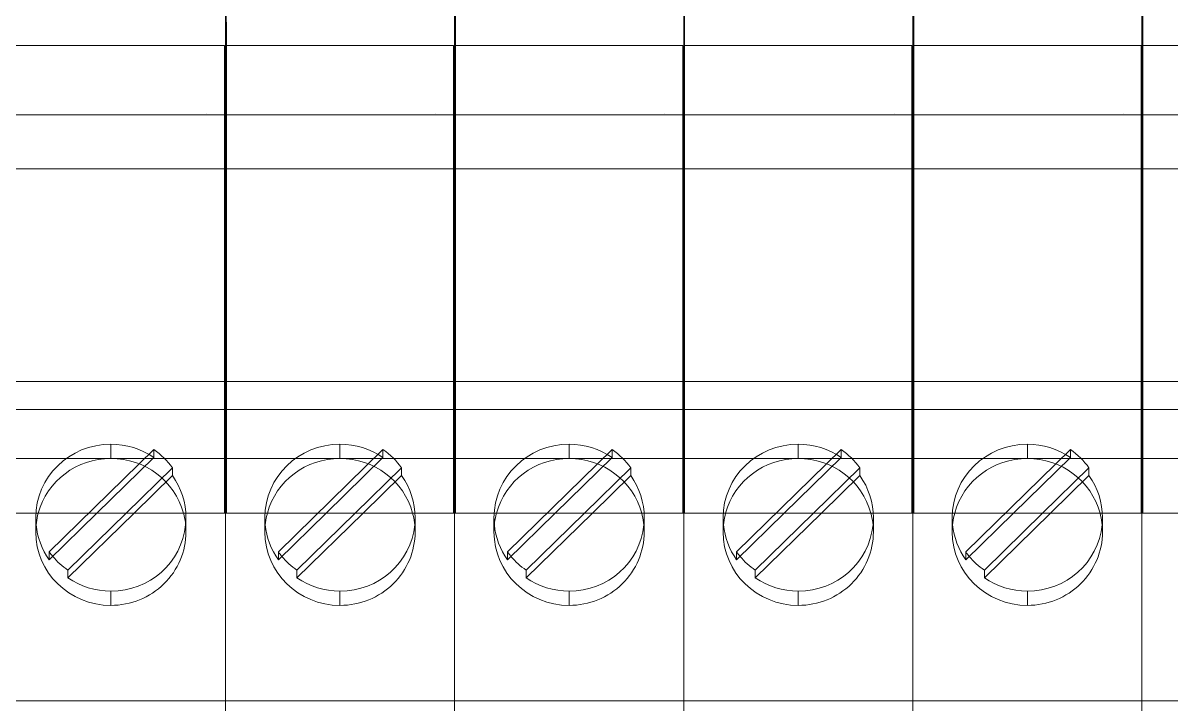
# Model space of a CAD drawing. Header units: millimetres. Extents: x 1359 to 3577, y 1336 to 3557.
# Drawn here: x 1906.37 to 1936.94, y 2530.59 to 2548.72 of the extents above; entities that cross this region are included whole.
import ezdxf

# ---------------------------------------------------------------- set-up
doc = ezdxf.new("R2010")
doc.units = ezdxf.units.MM
doc.layers.add('000-PI-Oprema', color=30, linetype='Continuous', lineweight=5)

msp = doc.modelspace()

# ---------------------------------------------------------------- linework, layer by layer
at = {"layer": '000-PI-Oprema', "color": 0, "linetype": 'ByBlock', "lineweight": 0}
for p, q in [((1911.79, 2548.121), (1911.765, 2574.322)), ((1911.79, 2548.121), (1911.765, 2574.322)), ((1917.89, 2548.121), (1917.865, 2574.322)), ((1917.89, 2548.121), (1917.865, 2574.322)), ((1923.99, 2548.121), (1923.965, 2574.322)), ((1923.99, 2548.121), (1923.965, 2574.322)), ((1930.09, 2548.121), (1930.065, 2574.322)), ((1930.09, 2548.121), (1930.065, 2574.322)), ((1936.19, 2548.121), (1936.165, 2574.322)), ((1936.19, 2548.121), (1936.165, 2574.322)), ((1911.765, 2572.622), (1911.765, 2546.322)), ((1911.765, 2572.622), (1911.765, 2546.322)), ((1917.865, 2572.622), (1917.865, 2546.322)), ((1917.865, 2572.622), (1917.865, 2546.322)), ((1923.965, 2572.622), (1923.965, 2546.322)), ((1923.965, 2572.622), (1923.965, 2546.322)), ((1930.065, 2572.622), (1930.065, 2546.322)), ((1930.065, 2572.622), (1930.065, 2546.322)), ((1936.165, 2572.622), (1936.165, 2546.322)), ((1936.165, 2572.622), (1936.165, 2546.322)), ((1911.74, 2548.121), (1905.69, 2548.121)), ((1911.74, 2547.634), (1911.74, 2548.121)), ((1911.74, 2547.634), (1911.74, 2548.121)), ((1911.79, 2547.634), (1911.79, 2548.121)), ((1917.84, 2548.121), (1911.79, 2548.121)), ((1911.79, 2547.634), (1911.79, 2548.121)), ((1917.84, 2547.634), (1917.84, 2548.121)), ((1917.84, 2547.634), (1917.84, 2548.121)), ((1917.89, 2547.634), (1917.89, 2548.121)), ((1923.94, 2548.121), (1917.89, 2548.121)), ((1917.89, 2547.634), (1917.89, 2548.121)), ((1923.94, 2547.634), (1923.94, 2548.121)), ((1923.94, 2547.634), (1923.94, 2548.121)), ((1923.99, 2547.634), (1923.99, 2548.121)), ((1930.04, 2548.121), (1923.99, 2548.121)), ((1923.99, 2547.634), (1923.99, 2548.121)), ((1930.04, 2547.634), (1930.04, 2548.121)), ((1930.04, 2547.634), (1930.04, 2548.121)), ((1930.09, 2547.634), (1930.09, 2548.121)), ((1936.14, 2548.121), (1930.09, 2548.121)), ((1930.09, 2547.634), (1930.09, 2548.121)), ((1936.14, 2547.634), (1936.14, 2548.121)), ((1936.14, 2547.634), (1936.14, 2548.121)), ((1936.19, 2547.634), (1936.19, 2548.121)), ((1942.24, 2548.121), (1936.19, 2548.121)), ((1936.19, 2547.634), (1936.19, 2548.121)), ((1911.74, 2547.634), (1911.74, 2546.272)), ((1911.74, 2547.634), (1911.74, 2546.272)), ((1911.79, 2547.634), (1911.79, 2546.272)), ((1911.79, 2547.634), (1911.79, 2546.272)), ((1917.84, 2547.634), (1917.84, 2546.272)), ((1917.84, 2547.634), (1917.84, 2546.272)), ((1917.89, 2547.634), (1917.89, 2546.272)), ((1917.89, 2547.634), (1917.89, 2546.272)), ((1923.94, 2547.634), (1923.94, 2546.272)), ((1923.94, 2547.634), (1923.94, 2546.272)), ((1923.99, 2547.634), (1923.99, 2546.272)), ((1923.99, 2547.634), (1923.99, 2546.272)), ((1930.04, 2547.634), (1930.04, 2546.272)), ((1930.04, 2547.634), (1930.04, 2546.272)), ((1930.09, 2547.634), (1930.09, 2546.272)), ((1930.09, 2547.634), (1930.09, 2546.272)), ((1936.14, 2547.634), (1936.14, 2546.272)), ((1936.14, 2547.634), (1936.14, 2546.272)), ((1936.19, 2547.634), (1936.19, 2546.272)), ((1936.19, 2547.634), (1936.19, 2546.272)), ((1911.74, 2546.272), (1905.69, 2546.272)), ((1911.265, 2546.322), (1911.265, 2546.322)), ((1911.265, 2546.322), (1911.265, 2546.322)), ((1911.74, 2546.322), (1911.765, 2546.322)), ((1911.74, 2546.322), (1911.765, 2546.322)), ((1911.74, 2544.566), (1911.74, 2546.272)), ((1911.74, 2546.272), (1911.74, 2546.272)), ((1911.74, 2544.566), (1911.74, 2546.272)), ((1911.74, 2546.272), (1911.74, 2546.272)), ((1911.74, 2546.122), (1911.765, 2546.122)), ((1911.74, 2546.122), (1911.765, 2546.122)), ((1911.765, 2546.322), (1911.765, 2546.322)), ((1911.765, 2546.322), (1911.765, 2546.122)), ((1911.765, 2546.322), (1911.765, 2546.322)), ((1911.765, 2546.322), (1911.765, 2546.122)), ((1911.765, 2546.322), (1911.79, 2546.322)), ((1911.765, 2546.322), (1911.765, 2546.122)), ((1911.765, 2546.322), (1911.765, 2546.322)), ((1911.765, 2546.322), (1911.79, 2546.322)), ((1911.765, 2546.322), (1911.765, 2546.122)), ((1911.765, 2546.322), (1911.765, 2546.322)), ((1911.765, 2546.122), (1911.765, 2544.522)), ((1911.765, 2546.122), (1911.765, 2544.522)), ((1911.79, 2546.122), (1911.765, 2546.122)), ((1911.765, 2544.522), (1911.765, 2546.122)), ((1911.79, 2546.122), (1911.765, 2546.122)), ((1911.765, 2544.522), (1911.765, 2546.122)), ((1911.79, 2544.566), (1911.79, 2546.272)), ((1917.84, 2546.272), (1911.79, 2546.272)), ((1911.79, 2546.272), (1911.79, 2546.272)), ((1911.79, 2544.566), (1911.79, 2546.272)), ((1911.79, 2546.272), (1911.79, 2546.272)), ((1917.365, 2546.322), (1917.365, 2546.322)), ((1917.365, 2546.322), (1917.365, 2546.322)), ((1917.84, 2546.322), (1917.865, 2546.322)), ((1917.84, 2546.322), (1917.865, 2546.322)), ((1917.84, 2544.566), (1917.84, 2546.272)), ((1917.84, 2546.272), (1917.84, 2546.272)), ((1917.84, 2544.566), (1917.84, 2546.272)), ((1917.84, 2546.272), (1917.84, 2546.272)), ((1917.84, 2546.122), (1917.865, 2546.122)), ((1917.84, 2546.122), (1917.865, 2546.122)), ((1917.865, 2546.322), (1917.865, 2546.322)), ((1917.865, 2546.322), (1917.865, 2546.122)), ((1917.865, 2546.322), (1917.865, 2546.322)), ((1917.865, 2546.322), (1917.865, 2546.122)), ((1917.865, 2546.322), (1917.89, 2546.322)), ((1917.865, 2546.322), (1917.865, 2546.122)), ((1917.865, 2546.322), (1917.865, 2546.322)), ((1917.865, 2546.322), (1917.89, 2546.322)), ((1917.865, 2546.322), (1917.865, 2546.122)), ((1917.865, 2546.322), (1917.865, 2546.322)), ((1917.865, 2546.122), (1917.865, 2544.522)), ((1917.865, 2546.122), (1917.865, 2544.522)), ((1917.89, 2546.122), (1917.865, 2546.122)), ((1917.865, 2544.522), (1917.865, 2546.122)), ((1917.89, 2546.122), (1917.865, 2546.122)), ((1917.865, 2544.522), (1917.865, 2546.122)), ((1917.89, 2544.566), (1917.89, 2546.272)), ((1923.94, 2546.272), (1917.89, 2546.272)), ((1917.89, 2546.272), (1917.89, 2546.272)), ((1917.89, 2544.566), (1917.89, 2546.272)), ((1917.89, 2546.272), (1917.89, 2546.272)), ((1923.465, 2546.322), (1923.465, 2546.322)), ((1923.465, 2546.322), (1923.465, 2546.322)), ((1923.94, 2546.322), (1923.965, 2546.322)), ((1923.94, 2546.322), (1923.965, 2546.322)), ((1923.94, 2544.566), (1923.94, 2546.272)), ((1923.94, 2546.272), (1923.94, 2546.272)), ((1923.94, 2544.566), (1923.94, 2546.272)), ((1923.94, 2546.272), (1923.94, 2546.272)), ((1923.94, 2546.122), (1923.965, 2546.122)), ((1923.94, 2546.122), (1923.965, 2546.122)), ((1923.965, 2546.322), (1923.965, 2546.322)), ((1923.965, 2546.322), (1923.965, 2546.122)), ((1923.965, 2546.322), (1923.965, 2546.322)), ((1923.965, 2546.322), (1923.965, 2546.122)), ((1923.965, 2546.322), (1923.99, 2546.322)), ((1923.965, 2546.322), (1923.965, 2546.122)), ((1923.965, 2546.322), (1923.965, 2546.322)), ((1923.965, 2546.322), (1923.99, 2546.322)), ((1923.965, 2546.322), (1923.965, 2546.122)), ((1923.965, 2546.322), (1923.965, 2546.322)), ((1923.965, 2546.122), (1923.965, 2544.522)), ((1923.965, 2546.122), (1923.965, 2544.522)), ((1923.99, 2546.122), (1923.965, 2546.122)), ((1923.965, 2544.522), (1923.965, 2546.122)), ((1923.99, 2546.122), (1923.965, 2546.122)), ((1923.965, 2544.522), (1923.965, 2546.122)), ((1923.99, 2544.566), (1923.99, 2546.272)), ((1930.04, 2546.272), (1923.99, 2546.272)), ((1923.99, 2546.272), (1923.99, 2546.272)), ((1923.99, 2544.566), (1923.99, 2546.272)), ((1923.99, 2546.272), (1923.99, 2546.272)), ((1929.565, 2546.322), (1929.565, 2546.322)), ((1929.565, 2546.322), (1929.565, 2546.322)), ((1930.04, 2546.322), (1930.065, 2546.322)), ((1930.04, 2546.322), (1930.065, 2546.322)), ((1930.04, 2544.566), (1930.04, 2546.272)), ((1930.04, 2546.272), (1930.04, 2546.272)), ((1930.04, 2544.566), (1930.04, 2546.272)), ((1930.04, 2546.272), (1930.04, 2546.272)), ((1930.04, 2546.122), (1930.065, 2546.122)), ((1930.04, 2546.122), (1930.065, 2546.122)), ((1930.065, 2546.322), (1930.065, 2546.322)), ((1930.065, 2546.322), (1930.065, 2546.122)), ((1930.065, 2546.322), (1930.065, 2546.322)), ((1930.065, 2546.322), (1930.065, 2546.122)), ((1930.065, 2546.322), (1930.09, 2546.322)), ((1930.065, 2546.322), (1930.065, 2546.122)), ((1930.065, 2546.322), (1930.065, 2546.322)), ((1930.065, 2546.322), (1930.09, 2546.322)), ((1930.065, 2546.322), (1930.065, 2546.122)), ((1930.065, 2546.322), (1930.065, 2546.322)), ((1930.065, 2546.122), (1930.065, 2544.522)), ((1930.065, 2546.122), (1930.065, 2544.522)), ((1930.09, 2546.122), (1930.065, 2546.122)), ((1930.065, 2544.522), (1930.065, 2546.122)), ((1930.09, 2546.122), (1930.065, 2546.122)), ((1930.065, 2544.522), (1930.065, 2546.122)), ((1930.09, 2544.566), (1930.09, 2546.272)), ((1936.14, 2546.272), (1930.09, 2546.272)), ((1930.09, 2546.272), (1930.09, 2546.272)), ((1930.09, 2544.566), (1930.09, 2546.272)), ((1930.09, 2546.272), (1930.09, 2546.272)), ((1935.665, 2546.322), (1935.665, 2546.322)), ((1935.665, 2546.322), (1935.665, 2546.322)), ((1936.14, 2546.322), (1936.165, 2546.322)), ((1936.14, 2546.322), (1936.165, 2546.322)), ((1936.14, 2544.566), (1936.14, 2546.272)), ((1936.14, 2546.272), (1936.14, 2546.272)), ((1936.14, 2544.566), (1936.14, 2546.272)), ((1936.14, 2546.272), (1936.14, 2546.272)), ((1936.14, 2546.122), (1936.165, 2546.122)), ((1936.14, 2546.122), (1936.165, 2546.122)), ((1936.165, 2546.322), (1936.165, 2546.322)), ((1936.165, 2546.322), (1936.165, 2546.122)), ((1936.165, 2546.322), (1936.165, 2546.322)), ((1936.165, 2546.322), (1936.165, 2546.122)), ((1936.165, 2546.322), (1936.19, 2546.322)), ((1936.165, 2546.322), (1936.165, 2546.122)), ((1936.165, 2546.322), (1936.165, 2546.322)), ((1936.165, 2546.322), (1936.19, 2546.322)), ((1936.165, 2546.322), (1936.165, 2546.122)), ((1936.165, 2546.322), (1936.165, 2546.322)), ((1936.165, 2546.122), (1936.165, 2544.522)), ((1936.165, 2546.122), (1936.165, 2544.522)), ((1936.19, 2546.122), (1936.165, 2546.122)), ((1936.165, 2544.522), (1936.165, 2546.122)), ((1936.19, 2546.122), (1936.165, 2546.122)), ((1936.165, 2544.522), (1936.165, 2546.122)), ((1936.19, 2544.566), (1936.19, 2546.272)), ((1942.24, 2546.272), (1936.19, 2546.272)), ((1936.19, 2546.272), (1936.19, 2546.272)), ((1936.19, 2544.566), (1936.19, 2546.272)), ((1936.19, 2546.272), (1936.19, 2546.272)), ((1905.69, 2544.838), (1911.74, 2544.838)), ((1911.79, 2544.838), (1917.84, 2544.838)), ((1917.89, 2544.838), (1923.94, 2544.838)), ((1923.99, 2544.838), (1930.04, 2544.838)), ((1930.09, 2544.838), (1936.14, 2544.838)), ((1936.19, 2544.838), (1942.24, 2544.838)), ((1911.74, 2544.099), (1911.74, 2544.566)), ((1911.74, 2544.099), (1911.74, 2544.566)), ((1911.765, 2544.522), (1911.74, 2544.522)), ((1911.765, 2544.522), (1911.74, 2544.522)), ((1911.765, 2544.522), (1911.765, 2538.299)), ((1911.765, 2544.522), (1911.765, 2538.299)), ((1911.765, 2544.522), (1911.79, 2544.522)), ((1911.765, 2538.299), (1911.765, 2544.522)), ((1911.765, 2544.522), (1911.79, 2544.522)), ((1911.765, 2538.299), (1911.765, 2544.522)), ((1911.79, 2544.099), (1911.79, 2544.566)), ((1911.79, 2544.099), (1911.79, 2544.566)), ((1917.84, 2544.099), (1917.84, 2544.566)), ((1917.84, 2544.099), (1917.84, 2544.566)), ((1917.865, 2544.522), (1917.84, 2544.522)), ((1917.865, 2544.522), (1917.84, 2544.522)), ((1917.865, 2544.522), (1917.865, 2538.299)), ((1917.865, 2544.522), (1917.865, 2538.299)), ((1917.865, 2544.522), (1917.89, 2544.522)), ((1917.865, 2538.299), (1917.865, 2544.522)), ((1917.865, 2544.522), (1917.89, 2544.522)), ((1917.865, 2538.299), (1917.865, 2544.522)), ((1917.89, 2544.099), (1917.89, 2544.566)), ((1917.89, 2544.099), (1917.89, 2544.566)), ((1923.94, 2544.099), (1923.94, 2544.566)), ((1923.94, 2544.099), (1923.94, 2544.566)), ((1923.965, 2544.522), (1923.94, 2544.522)), ((1923.965, 2544.522), (1923.94, 2544.522)), ((1923.965, 2544.522), (1923.965, 2538.299)), ((1923.965, 2544.522), (1923.965, 2538.299)), ((1923.965, 2544.522), (1923.99, 2544.522)), ((1923.965, 2538.299), (1923.965, 2544.522)), ((1923.965, 2544.522), (1923.99, 2544.522)), ((1923.965, 2538.299), (1923.965, 2544.522)), ((1923.99, 2544.099), (1923.99, 2544.566)), ((1923.99, 2544.099), (1923.99, 2544.566)), ((1930.04, 2544.099), (1930.04, 2544.566)), ((1930.04, 2544.099), (1930.04, 2544.566)), ((1930.065, 2544.522), (1930.04, 2544.522)), ((1930.065, 2544.522), (1930.04, 2544.522)), ((1930.065, 2544.522), (1930.065, 2538.299)), ((1930.065, 2544.522), (1930.065, 2538.299)), ((1930.065, 2544.522), (1930.09, 2544.522)), ((1930.065, 2538.299), (1930.065, 2544.522)), ((1930.065, 2544.522), (1930.09, 2544.522)), ((1930.065, 2538.299), (1930.065, 2544.522)), ((1930.09, 2544.099), (1930.09, 2544.566)), ((1930.09, 2544.099), (1930.09, 2544.566)), ((1936.14, 2544.099), (1936.14, 2544.566)), ((1936.14, 2544.099), (1936.14, 2544.566)), ((1936.165, 2544.522), (1936.14, 2544.522)), ((1936.165, 2544.522), (1936.14, 2544.522)), ((1936.165, 2544.522), (1936.165, 2538.299)), ((1936.165, 2544.522), (1936.165, 2538.299)), ((1936.165, 2544.522), (1936.19, 2544.522)), ((1936.165, 2538.299), (1936.165, 2544.522)), ((1936.165, 2544.522), (1936.19, 2544.522)), ((1936.165, 2538.299), (1936.165, 2544.522)), ((1936.19, 2544.099), (1936.19, 2544.566)), ((1936.19, 2544.099), (1936.19, 2544.566)), ((1911.74, 2538.945), (1911.74, 2544.099)), ((1911.74, 2538.945), (1911.74, 2544.099)), ((1911.79, 2538.945), (1911.79, 2544.099)), ((1911.79, 2538.945), (1911.79, 2544.099)), ((1917.84, 2538.945), (1917.84, 2544.099)), ((1917.84, 2538.945), (1917.84, 2544.099)), ((1917.89, 2538.945), (1917.89, 2544.099)), ((1917.89, 2538.945), (1917.89, 2544.099)), ((1923.94, 2538.945), (1923.94, 2544.099)), ((1923.94, 2538.945), (1923.94, 2544.099)), ((1923.99, 2538.945), (1923.99, 2544.099)), ((1923.99, 2538.945), (1923.99, 2544.099)), ((1930.04, 2538.945), (1930.04, 2544.099)), ((1930.04, 2538.945), (1930.04, 2544.099)), ((1930.09, 2538.945), (1930.09, 2544.099)), ((1930.09, 2538.945), (1930.09, 2544.099)), ((1936.14, 2538.945), (1936.14, 2544.099)), ((1936.14, 2538.945), (1936.14, 2544.099)), ((1936.19, 2538.945), (1936.19, 2544.099)), ((1936.19, 2538.945), (1936.19, 2544.099)), ((1911.765, 2538.299), (1911.765, 2542.102)), ((1911.765, 2538.299), (1911.765, 2542.102)), ((1917.865, 2538.299), (1917.865, 2542.102)), ((1917.865, 2538.299), (1917.865, 2542.102)), ((1923.965, 2538.299), (1923.965, 2542.102)), ((1923.965, 2538.299), (1923.965, 2542.102)), ((1930.065, 2538.299), (1930.065, 2542.102)), ((1930.065, 2538.299), (1930.065, 2542.102)), ((1936.165, 2538.299), (1936.165, 2542.102)), ((1936.165, 2538.299), (1936.165, 2542.102)), ((1911.765, 2541.172), (1911.765, 2541.172)), ((1911.765, 2541.172), (1911.765, 2541.172)), ((1911.765, 2541.172), (1911.765, 2541.172)), ((1911.765, 2541.172), (1911.765, 2541.172)), ((1917.865, 2541.172), (1917.865, 2541.172)), ((1917.865, 2541.172), (1917.865, 2541.172)), ((1917.865, 2541.172), (1917.865, 2541.172)), ((1917.865, 2541.172), (1917.865, 2541.172)), ((1923.965, 2541.172), (1923.965, 2541.172)), ((1923.965, 2541.172), (1923.965, 2541.172)), ((1923.965, 2541.172), (1923.965, 2541.172)), ((1923.965, 2541.172), (1923.965, 2541.172)), ((1930.065, 2541.172), (1930.065, 2541.172)), ((1930.065, 2541.172), (1930.065, 2541.172)), ((1930.065, 2541.172), (1930.065, 2541.172)), ((1930.065, 2541.172), (1930.065, 2541.172)), ((1936.165, 2541.172), (1936.165, 2541.172)), ((1936.165, 2541.172), (1936.165, 2541.172)), ((1936.165, 2541.172), (1936.165, 2541.172)), ((1936.165, 2541.172), (1936.165, 2541.172)), ((1911.765, 2539.172), (1905.665, 2539.172)), ((1911.765, 2539.172), (1911.765, 2539.172)), ((1911.765, 2539.172), (1911.765, 2539.172)), ((1911.765, 2539.172), (1911.765, 2539.172)), ((1917.865, 2539.172), (1911.765, 2539.172)), ((1911.765, 2539.172), (1911.765, 2539.172)), ((1917.865, 2539.172), (1917.865, 2539.172)), ((1917.865, 2539.172), (1917.865, 2539.172)), ((1917.865, 2539.172), (1917.865, 2539.172)), ((1923.965, 2539.172), (1917.865, 2539.172)), ((1917.865, 2539.172), (1917.865, 2539.172)), ((1923.965, 2539.172), (1923.965, 2539.172)), ((1923.965, 2539.172), (1923.965, 2539.172)), ((1923.965, 2539.172), (1923.965, 2539.172)), ((1930.065, 2539.172), (1923.965, 2539.172)), ((1923.965, 2539.172), (1923.965, 2539.172)), ((1930.065, 2539.172), (1930.065, 2539.172)), ((1930.065, 2539.172), (1930.065, 2539.172)), ((1930.065, 2539.172), (1930.065, 2539.172)), ((1936.165, 2539.172), (1930.065, 2539.172)), ((1930.065, 2539.172), (1930.065, 2539.172)), ((1936.165, 2539.172), (1936.165, 2539.172)), ((1936.165, 2539.172), (1936.165, 2539.172)), ((1936.165, 2539.172), (1936.165, 2539.172)), ((1942.265, 2539.172), (1936.165, 2539.172)), ((1936.165, 2539.172), (1936.165, 2539.172)), ((1911.74, 2537.602), (1911.74, 2538.945)), ((1911.74, 2537.602), (1911.74, 2538.945)), ((1911.79, 2537.602), (1911.79, 2538.945)), ((1911.79, 2537.602), (1911.79, 2538.945)), ((1917.84, 2537.602), (1917.84, 2538.945)), ((1917.84, 2537.602), (1917.84, 2538.945)), ((1917.89, 2537.602), (1917.89, 2538.945)), ((1917.89, 2537.602), (1917.89, 2538.945)), ((1923.94, 2537.602), (1923.94, 2538.945)), ((1923.94, 2537.602), (1923.94, 2538.945)), ((1923.99, 2537.602), (1923.99, 2538.945)), ((1923.99, 2537.602), (1923.99, 2538.945)), ((1930.04, 2537.602), (1930.04, 2538.945)), ((1930.04, 2537.602), (1930.04, 2538.945)), ((1930.09, 2537.602), (1930.09, 2538.945)), ((1930.09, 2537.602), (1930.09, 2538.945)), ((1936.14, 2537.602), (1936.14, 2538.945)), ((1936.14, 2537.602), (1936.14, 2538.945)), ((1936.19, 2537.602), (1936.19, 2538.945)), ((1936.19, 2537.602), (1936.19, 2538.945)), ((1905.69, 2538.428), (1911.74, 2538.428)), ((1911.79, 2538.428), (1917.84, 2538.428)), ((1917.89, 2538.428), (1923.94, 2538.428)), ((1923.99, 2538.428), (1930.04, 2538.428)), ((1930.09, 2538.428), (1936.14, 2538.428)), ((1936.19, 2538.428), (1942.24, 2538.428)), ((1911.765, 2538.299), (1911.74, 2538.299)), ((1911.765, 2538.299), (1911.74, 2538.299)), ((1911.765, 2538.299), (1911.765, 2537.272)), ((1911.765, 2538.299), (1911.765, 2537.272)), ((1911.765, 2538.299), (1911.79, 2538.299)), ((1911.765, 2537.272), (1911.765, 2538.299)), ((1911.765, 2538.299), (1911.79, 2538.299)), ((1911.765, 2537.272), (1911.765, 2538.299)), ((1917.865, 2538.299), (1917.84, 2538.299)), ((1917.865, 2538.299), (1917.84, 2538.299)), ((1917.865, 2538.299), (1917.865, 2537.272)), ((1917.865, 2538.299), (1917.865, 2537.272)), ((1917.865, 2538.299), (1917.89, 2538.299)), ((1917.865, 2537.272), (1917.865, 2538.299)), ((1917.865, 2538.299), (1917.89, 2538.299)), ((1917.865, 2537.272), (1917.865, 2538.299)), ((1923.965, 2538.299), (1923.94, 2538.299)), ((1923.965, 2538.299), (1923.94, 2538.299)), ((1923.965, 2538.299), (1923.965, 2537.272)), ((1923.965, 2538.299), (1923.965, 2537.272)), ((1923.965, 2538.299), (1923.99, 2538.299)), ((1923.965, 2537.272), (1923.965, 2538.299)), ((1923.965, 2538.299), (1923.99, 2538.299)), ((1923.965, 2537.272), (1923.965, 2538.299)), ((1930.065, 2538.299), (1930.04, 2538.299)), ((1930.065, 2538.299), (1930.04, 2538.299)), ((1930.065, 2538.299), (1930.065, 2537.272)), ((1930.065, 2538.299), (1930.065, 2537.272)), ((1930.065, 2538.299), (1930.09, 2538.299)), ((1930.065, 2537.272), (1930.065, 2538.299)), ((1930.065, 2538.299), (1930.09, 2538.299)), ((1930.065, 2537.272), (1930.065, 2538.299)), ((1936.165, 2538.299), (1936.14, 2538.299)), ((1936.165, 2538.299), (1936.14, 2538.299)), ((1936.165, 2538.299), (1936.165, 2537.272)), ((1936.165, 2538.299), (1936.165, 2537.272)), ((1936.165, 2538.299), (1936.19, 2538.299)), ((1936.165, 2537.272), (1936.165, 2538.299)), ((1936.165, 2538.299), (1936.19, 2538.299)), ((1936.165, 2537.272), (1936.165, 2538.299)), ((1908.715, 2537.507), (1908.715, 2537.127)), ((1911.74, 2535.672), (1911.74, 2537.602)), ((1911.74, 2535.672), (1911.74, 2537.602)), ((1911.79, 2535.672), (1911.79, 2537.602)), ((1911.79, 2535.672), (1911.79, 2537.602)), ((1914.815, 2537.507), (1914.815, 2537.127)), ((1917.84, 2535.672), (1917.84, 2537.602)), ((1917.84, 2535.672), (1917.84, 2537.602)), ((1917.89, 2535.672), (1917.89, 2537.602)), ((1917.89, 2535.672), (1917.89, 2537.602)), ((1920.915, 2537.507), (1920.915, 2537.127)), ((1923.94, 2535.672), (1923.94, 2537.602)), ((1923.94, 2535.672), (1923.94, 2537.602)), ((1923.99, 2535.672), (1923.99, 2537.602)), ((1923.99, 2535.672), (1923.99, 2537.602)), ((1927.015, 2537.507), (1927.015, 2537.127)), ((1930.04, 2535.672), (1930.04, 2537.602)), ((1930.04, 2535.672), (1930.04, 2537.602)), ((1930.09, 2535.672), (1930.09, 2537.602)), ((1930.09, 2535.672), (1930.09, 2537.602)), ((1933.115, 2537.507), (1933.115, 2537.127)), ((1936.14, 2535.672), (1936.14, 2537.602)), ((1936.14, 2535.672), (1936.14, 2537.602)), ((1936.19, 2535.672), (1936.19, 2537.602)), ((1936.19, 2535.672), (1936.19, 2537.602)), ((1907.075, 2534.639), (1909.859, 2537.362)), ((1909.859, 2537.155), (1909.859, 2537.362)), ((1911.765, 2537.272), (1911.74, 2537.272)), ((1911.765, 2537.272), (1911.74, 2537.272)), ((1911.765, 2535.672), (1911.765, 2537.272)), ((1911.765, 2535.672), (1911.765, 2537.272)), ((1911.765, 2537.272), (1911.79, 2537.272)), ((1911.765, 2535.672), (1911.765, 2537.272)), ((1911.765, 2537.272), (1911.79, 2537.272)), ((1911.765, 2535.672), (1911.765, 2537.272)), ((1913.175, 2534.639), (1915.959, 2537.362)), ((1915.959, 2537.155), (1915.959, 2537.362)), ((1917.865, 2537.272), (1917.84, 2537.272)), ((1917.865, 2537.272), (1917.84, 2537.272)), ((1917.865, 2535.672), (1917.865, 2537.272)), ((1917.865, 2535.672), (1917.865, 2537.272)), ((1917.865, 2537.272), (1917.89, 2537.272)), ((1917.865, 2535.672), (1917.865, 2537.272)), ((1917.865, 2537.272), (1917.89, 2537.272)), ((1917.865, 2535.672), (1917.865, 2537.272)), ((1919.275, 2534.639), (1922.059, 2537.362)), ((1922.059, 2537.155), (1922.059, 2537.362)), ((1923.965, 2537.272), (1923.94, 2537.272)), ((1923.965, 2537.272), (1923.94, 2537.272)), ((1923.965, 2535.672), (1923.965, 2537.272)), ((1923.965, 2535.672), (1923.965, 2537.272)), ((1923.965, 2537.272), (1923.99, 2537.272)), ((1923.965, 2535.672), (1923.965, 2537.272)), ((1923.965, 2537.272), (1923.99, 2537.272)), ((1923.965, 2535.672), (1923.965, 2537.272)), ((1925.375, 2534.639), (1928.159, 2537.362)), ((1928.159, 2537.155), (1928.159, 2537.362)), ((1930.065, 2537.272), (1930.04, 2537.272)), ((1930.065, 2537.272), (1930.04, 2537.272)), ((1930.065, 2535.672), (1930.065, 2537.272)), ((1930.065, 2535.672), (1930.065, 2537.272)), ((1930.065, 2537.272), (1930.09, 2537.272)), ((1930.065, 2535.672), (1930.065, 2537.272)), ((1930.065, 2537.272), (1930.09, 2537.272)), ((1930.065, 2535.672), (1930.065, 2537.272)), ((1931.475, 2534.639), (1934.259, 2537.362)), ((1934.259, 2537.155), (1934.259, 2537.362)), ((1936.165, 2537.272), (1936.14, 2537.272)), ((1936.165, 2537.272), (1936.14, 2537.272)), ((1936.165, 2535.672), (1936.165, 2537.272)), ((1936.165, 2535.672), (1936.165, 2537.272)), ((1936.165, 2537.272), (1936.19, 2537.272)), ((1936.165, 2535.672), (1936.165, 2537.272)), ((1936.165, 2537.272), (1936.19, 2537.272)), ((1936.165, 2535.672), (1936.165, 2537.272)), ((1905.665, 2537.127), (1908.715, 2537.127)), ((1909.859, 2537.155), (1908.343, 2535.672)), ((1908.715, 2537.127), (1911.765, 2537.127)), ((1910.354, 2536.878), (1909.121, 2535.672)), ((1910.354, 2536.67), (1910.354, 2536.878)), ((1911.765, 2535.672), (1911.765, 2537.127)), ((1911.765, 2535.672), (1911.765, 2537.127)), ((1911.765, 2537.127), (1914.815, 2537.127)), ((1915.959, 2537.155), (1914.443, 2535.672)), ((1914.815, 2537.127), (1917.865, 2537.127)), ((1916.454, 2536.878), (1915.221, 2535.672)), ((1916.454, 2536.67), (1916.454, 2536.878)), ((1917.865, 2535.672), (1917.865, 2537.127)), ((1917.865, 2535.672), (1917.865, 2537.127)), ((1917.865, 2537.127), (1920.915, 2537.127)), ((1922.059, 2537.155), (1920.543, 2535.672)), ((1920.915, 2537.127), (1923.965, 2537.127)), ((1922.554, 2536.878), (1921.321, 2535.672)), ((1922.554, 2536.67), (1922.554, 2536.878)), ((1923.965, 2535.672), (1923.965, 2537.127)), ((1923.965, 2535.672), (1923.965, 2537.127)), ((1923.965, 2537.127), (1927.015, 2537.127)), ((1928.159, 2537.155), (1926.643, 2535.672)), ((1927.015, 2537.127), (1930.065, 2537.127)), ((1928.654, 2536.878), (1927.421, 2535.672)), ((1928.654, 2536.67), (1928.654, 2536.878)), ((1930.065, 2535.672), (1930.065, 2537.127)), ((1930.065, 2535.672), (1930.065, 2537.127)), ((1930.065, 2537.127), (1933.115, 2537.127)), ((1934.259, 2537.155), (1932.743, 2535.672)), ((1933.115, 2537.127), (1936.165, 2537.127)), ((1934.754, 2536.878), (1933.521, 2535.672)), ((1934.754, 2536.67), (1934.754, 2536.878)), ((1936.165, 2535.672), (1936.165, 2537.127)), ((1936.165, 2535.672), (1936.165, 2537.127)), ((1936.165, 2537.127), (1939.215, 2537.127)), ((1909.333, 2535.672), (1910.354, 2536.67)), ((1915.433, 2535.672), (1916.454, 2536.67)), ((1921.533, 2535.672), (1922.554, 2536.67)), ((1927.633, 2535.672), (1928.654, 2536.67)), ((1933.733, 2535.672), (1934.754, 2536.67)), ((1905.69, 2535.672), (1911.74, 2535.672)), ((1908.343, 2535.672), (1907.075, 2534.431)), ((1907.57, 2533.946), (1909.333, 2535.672)), ((1909.121, 2535.672), (1907.57, 2534.154)), ((1911.74, 2535.772), (1911.74, 2535.772)), ((1911.74, 2535.772), (1911.74, 2535.772)), ((1911.74, 2535.672), (1911.765, 2535.672)), ((1911.74, 2535.672), (1911.74, 2535.672)), ((1911.74, 2535.672), (1911.765, 2535.672)), ((1911.74, 2535.672), (1911.74, 2535.672)), ((1911.765, 2535.672), (1911.765, 2535.672)), ((1911.765, 2530.672), (1911.765, 2535.672)), ((1911.765, 2535.672), (1911.765, 2535.672)), ((1911.765, 2530.672), (1911.765, 2535.672)), ((1911.765, 2535.672), (1911.79, 2535.672)), ((1911.765, 2535.672), (1911.765, 2535.672)), ((1911.765, 2530.672), (1911.765, 2535.672)), ((1911.765, 2535.672), (1911.79, 2535.672)), ((1911.765, 2535.672), (1911.765, 2535.672)), ((1911.765, 2530.672), (1911.765, 2535.672)), ((1911.79, 2535.772), (1911.79, 2535.772)), ((1911.79, 2535.772), (1911.79, 2535.772)), ((1911.79, 2535.672), (1917.84, 2535.672)), ((1911.79, 2535.672), (1911.79, 2535.672)), ((1911.79, 2535.672), (1911.79, 2535.672)), ((1914.443, 2535.672), (1913.175, 2534.431)), ((1913.67, 2533.946), (1915.433, 2535.672)), ((1915.221, 2535.672), (1913.67, 2534.154)), ((1917.84, 2535.772), (1917.84, 2535.772)), ((1917.84, 2535.772), (1917.84, 2535.772)), ((1917.84, 2535.672), (1917.865, 2535.672)), ((1917.84, 2535.672), (1917.84, 2535.672)), ((1917.84, 2535.672), (1917.865, 2535.672)), ((1917.84, 2535.672), (1917.84, 2535.672)), ((1917.865, 2535.672), (1917.865, 2535.672)), ((1917.865, 2530.672), (1917.865, 2535.672)), ((1917.865, 2535.672), (1917.865, 2535.672)), ((1917.865, 2530.672), (1917.865, 2535.672)), ((1917.865, 2535.672), (1917.89, 2535.672)), ((1917.865, 2535.672), (1917.865, 2535.672)), ((1917.865, 2530.672), (1917.865, 2535.672)), ((1917.865, 2535.672), (1917.89, 2535.672)), ((1917.865, 2535.672), (1917.865, 2535.672)), ((1917.865, 2530.672), (1917.865, 2535.672)), ((1917.89, 2535.772), (1917.89, 2535.772)), ((1917.89, 2535.772), (1917.89, 2535.772)), ((1917.89, 2535.672), (1923.94, 2535.672)), ((1917.89, 2535.672), (1917.89, 2535.672)), ((1917.89, 2535.672), (1917.89, 2535.672)), ((1920.543, 2535.672), (1919.275, 2534.431)), ((1919.77, 2533.946), (1921.533, 2535.672)), ((1921.321, 2535.672), (1919.77, 2534.154)), ((1923.94, 2535.772), (1923.94, 2535.772)), ((1923.94, 2535.772), (1923.94, 2535.772)), ((1923.94, 2535.672), (1923.965, 2535.672)), ((1923.94, 2535.672), (1923.94, 2535.672)), ((1923.94, 2535.672), (1923.965, 2535.672)), ((1923.94, 2535.672), (1923.94, 2535.672)), ((1923.965, 2535.672), (1923.965, 2535.672)), ((1923.965, 2530.672), (1923.965, 2535.672)), ((1923.965, 2535.672), (1923.965, 2535.672)), ((1923.965, 2530.672), (1923.965, 2535.672)), ((1923.965, 2535.672), (1923.99, 2535.672)), ((1923.965, 2535.672), (1923.965, 2535.672)), ((1923.965, 2530.672), (1923.965, 2535.672)), ((1923.965, 2535.672), (1923.99, 2535.672)), ((1923.965, 2535.672), (1923.965, 2535.672)), ((1923.965, 2530.672), (1923.965, 2535.672)), ((1923.99, 2535.772), (1923.99, 2535.772)), ((1923.99, 2535.772), (1923.99, 2535.772)), ((1923.99, 2535.672), (1930.04, 2535.672)), ((1923.99, 2535.672), (1923.99, 2535.672)), ((1923.99, 2535.672), (1923.99, 2535.672)), ((1926.643, 2535.672), (1925.375, 2534.431)), ((1925.87, 2533.946), (1927.633, 2535.672)), ((1927.421, 2535.672), (1925.87, 2534.154)), ((1930.04, 2535.772), (1930.04, 2535.772)), ((1930.04, 2535.772), (1930.04, 2535.772)), ((1930.04, 2535.672), (1930.065, 2535.672)), ((1930.04, 2535.672), (1930.04, 2535.672)), ((1930.04, 2535.672), (1930.065, 2535.672)), ((1930.04, 2535.672), (1930.04, 2535.672)), ((1930.065, 2535.672), (1930.065, 2535.672)), ((1930.065, 2530.672), (1930.065, 2535.672)), ((1930.065, 2535.672), (1930.065, 2535.672)), ((1930.065, 2530.672), (1930.065, 2535.672)), ((1930.065, 2535.672), (1930.09, 2535.672)), ((1930.065, 2535.672), (1930.065, 2535.672)), ((1930.065, 2530.672), (1930.065, 2535.672)), ((1930.065, 2535.672), (1930.09, 2535.672)), ((1930.065, 2535.672), (1930.065, 2535.672)), ((1930.065, 2530.672), (1930.065, 2535.672)), ((1930.09, 2535.772), (1930.09, 2535.772)), ((1930.09, 2535.772), (1930.09, 2535.772)), ((1930.09, 2535.672), (1936.14, 2535.672)), ((1930.09, 2535.672), (1930.09, 2535.672)), ((1930.09, 2535.672), (1930.09, 2535.672)), ((1932.743, 2535.672), (1931.475, 2534.431)), ((1931.97, 2533.946), (1933.733, 2535.672)), ((1933.521, 2535.672), (1931.97, 2534.154)), ((1936.14, 2535.772), (1936.14, 2535.772)), ((1936.14, 2535.772), (1936.14, 2535.772)), ((1936.14, 2535.672), (1936.165, 2535.672)), ((1936.14, 2535.672), (1936.14, 2535.672)), ((1936.14, 2535.672), (1936.165, 2535.672)), ((1936.14, 2535.672), (1936.14, 2535.672)), ((1936.165, 2535.672), (1936.165, 2535.672)), ((1936.165, 2530.672), (1936.165, 2535.672)), ((1936.165, 2535.672), (1936.165, 2535.672)), ((1936.165, 2530.672), (1936.165, 2535.672)), ((1936.165, 2535.672), (1936.19, 2535.672)), ((1936.165, 2535.672), (1936.165, 2535.672)), ((1936.165, 2530.672), (1936.165, 2535.672)), ((1936.165, 2535.672), (1936.19, 2535.672)), ((1936.165, 2535.672), (1936.165, 2535.672)), ((1936.165, 2530.672), (1936.165, 2535.672)), ((1936.19, 2535.772), (1936.19, 2535.772)), ((1936.19, 2535.772), (1936.19, 2535.772)), ((1936.19, 2535.672), (1942.24, 2535.672)), ((1936.19, 2535.672), (1936.19, 2535.672)), ((1936.19, 2535.672), (1936.19, 2535.672)), ((1906.715, 2535.171), (1906.715, 2535.55)), ((1910.715, 2535.171), (1910.715, 2535.55)), ((1912.815, 2535.171), (1912.815, 2535.55)), ((1916.815, 2535.171), (1916.815, 2535.55)), ((1918.915, 2535.171), (1918.915, 2535.55)), ((1922.915, 2535.171), (1922.915, 2535.55)), ((1925.015, 2535.171), (1925.015, 2535.55)), ((1929.015, 2535.171), (1929.015, 2535.55)), ((1931.115, 2535.171), (1931.115, 2535.55)), ((1935.115, 2535.171), (1935.115, 2535.55)), ((1911.765, 2530.672), (1911.765, 2535.105)), ((1911.765, 2530.672), (1911.765, 2535.105)), ((1917.865, 2530.672), (1917.865, 2535.105)), ((1917.865, 2530.672), (1917.865, 2535.105)), ((1923.965, 2530.672), (1923.965, 2535.105)), ((1923.965, 2530.672), (1923.965, 2535.105)), ((1930.065, 2530.672), (1930.065, 2535.105)), ((1930.065, 2530.672), (1930.065, 2535.105)), ((1936.165, 2530.672), (1936.165, 2535.105)), ((1936.165, 2530.672), (1936.165, 2535.105)), ((1907.075, 2534.431), (1907.075, 2534.639)), ((1913.175, 2534.431), (1913.175, 2534.639)), ((1919.275, 2534.431), (1919.275, 2534.639)), ((1925.375, 2534.431), (1925.375, 2534.639)), ((1931.475, 2534.431), (1931.475, 2534.639)), ((1907.57, 2533.946), (1907.57, 2534.154)), ((1913.67, 2533.946), (1913.67, 2534.154)), ((1919.77, 2533.946), (1919.77, 2534.154)), ((1925.87, 2533.946), (1925.87, 2534.154)), ((1931.97, 2533.946), (1931.97, 2534.154)), ((1908.715, 2533.594), (1908.715, 2533.215)), ((1914.815, 2533.594), (1914.815, 2533.215)), ((1920.915, 2533.594), (1920.915, 2533.215)), ((1927.015, 2533.594), (1927.015, 2533.215)), ((1933.115, 2533.594), (1933.115, 2533.215)), ((1911.765, 2530.672), (1911.765, 2532.687)), ((1911.765, 2530.672), (1911.765, 2532.687)), ((1917.865, 2530.672), (1917.865, 2532.687)), ((1917.865, 2530.672), (1917.865, 2532.687)), ((1923.965, 2530.672), (1923.965, 2532.687)), ((1923.965, 2530.672), (1923.965, 2532.687)), ((1930.065, 2530.672), (1930.065, 2532.687)), ((1930.065, 2530.672), (1930.065, 2532.687)), ((1936.165, 2530.672), (1936.165, 2532.687)), ((1936.165, 2530.672), (1936.165, 2532.687)), ((1911.765, 2530.672), (1905.665, 2530.672)), ((1911.765, 2530.672), (1911.765, 2530.672)), ((1911.765, 2530.127), (1911.765, 2530.672)), ((1911.765, 2530.672), (1911.765, 2530.672)), ((1911.765, 2530.127), (1911.765, 2530.672)), ((1911.765, 2530.127), (1911.765, 2530.672)), ((1911.765, 2530.672), (1911.765, 2530.672)), ((1917.865, 2530.672), (1911.765, 2530.672)), ((1911.765, 2530.127), (1911.765, 2530.672)), ((1911.765, 2530.672), (1911.765, 2530.672)), ((1917.865, 2530.672), (1917.865, 2530.672)), ((1917.865, 2530.127), (1917.865, 2530.672)), ((1917.865, 2530.672), (1917.865, 2530.672)), ((1917.865, 2530.127), (1917.865, 2530.672)), ((1917.865, 2530.127), (1917.865, 2530.672)), ((1917.865, 2530.672), (1917.865, 2530.672)), ((1923.965, 2530.672), (1917.865, 2530.672)), ((1917.865, 2530.127), (1917.865, 2530.672)), ((1917.865, 2530.672), (1917.865, 2530.672)), ((1923.965, 2530.672), (1923.965, 2530.672)), ((1923.965, 2530.127), (1923.965, 2530.672)), ((1923.965, 2530.672), (1923.965, 2530.672)), ((1923.965, 2530.127), (1923.965, 2530.672)), ((1923.965, 2530.127), (1923.965, 2530.672)), ((1923.965, 2530.672), (1923.965, 2530.672)), ((1930.065, 2530.672), (1923.965, 2530.672)), ((1923.965, 2530.127), (1923.965, 2530.672)), ((1923.965, 2530.672), (1923.965, 2530.672)), ((1930.065, 2530.672), (1930.065, 2530.672)), ((1930.065, 2530.127), (1930.065, 2530.672)), ((1930.065, 2530.672), (1930.065, 2530.672)), ((1930.065, 2530.127), (1930.065, 2530.672)), ((1930.065, 2530.127), (1930.065, 2530.672)), ((1930.065, 2530.672), (1930.065, 2530.672)), ((1936.165, 2530.672), (1930.065, 2530.672)), ((1930.065, 2530.127), (1930.065, 2530.672)), ((1930.065, 2530.672), (1930.065, 2530.672)), ((1936.165, 2530.672), (1936.165, 2530.672)), ((1936.165, 2530.127), (1936.165, 2530.672)), ((1936.165, 2530.672), (1936.165, 2530.672)), ((1936.165, 2530.127), (1936.165, 2530.672)), ((1936.165, 2530.127), (1936.165, 2530.672)), ((1936.165, 2530.672), (1936.165, 2530.672)), ((1942.265, 2530.672), (1936.165, 2530.672)), ((1936.165, 2530.127), (1936.165, 2530.672)), ((1936.165, 2530.672), (1936.165, 2530.672))]:
    msp.add_line(p, q, dxfattribs=at)
for centre, start_param, end_param in [((1908.715, 2535.55), -1.570796, 0), ((1908.715, 2535.55), -2.180289, -1.570796), ((1914.815, 2535.55), -1.570796, 0), ((1914.815, 2535.55), -2.180289, -1.570796), ((1920.915, 2535.55), -1.570796, 0), ((1920.915, 2535.55), -2.180289, -1.570796), ((1927.015, 2535.55), -1.570796, 0), ((1927.015, 2535.55), -2.180289, -1.570796), ((1933.115, 2535.55), -1.570796, 0), ((1933.115, 2535.55), -2.180289, -1.570796), ((1908.715, 2535.758), -2.5321, -2.180289), ((1914.815, 2535.758), -2.5321, -2.180289), ((1920.915, 2535.758), -2.5321, -2.180289), ((1927.015, 2535.758), -2.5321, -2.180289), ((1933.115, 2535.758), -2.5321, -2.180289), ((1908.715, 2535.171), -1.570796, -0.258728), ((1908.715, 2535.171), -2.882864, -1.570796), ((1914.815, 2535.171), -1.570796, -0.258728), ((1914.815, 2535.171), -2.882864, -1.570796), ((1920.915, 2535.171), -1.570796, -0.258728), ((1920.915, 2535.171), -2.882864, -1.570796), ((1927.015, 2535.171), -1.570796, -0.258728), ((1927.015, 2535.171), -2.882864, -1.570796), ((1933.115, 2535.171), -1.570796, -0.258728), ((1933.115, 2535.171), -2.882864, -1.570796), ((1908.715, 2535.55), -3.141593, -2.5321), ((1914.815, 2535.55), -3.141593, -2.5321), ((1920.915, 2535.55), -3.141593, -2.5321), ((1927.015, 2535.55), -3.141593, -2.5321), ((1933.115, 2535.55), -3.141593, -2.5321), ((1908.715, 2535.171), -0.258728, 0), ((1908.715, 2535.171), -3.141593, -2.882864), ((1914.815, 2535.171), -0.258728, 0), ((1914.815, 2535.171), -3.141593, -2.882864), ((1920.915, 2535.171), -0.258728, 0), ((1920.915, 2535.171), -3.141593, -2.882864), ((1927.015, 2535.171), -0.258728, 0), ((1927.015, 2535.171), -3.141593, -2.882864), ((1933.115, 2535.171), -0.258728, 0), ((1933.115, 2535.171), -3.141593, -2.882864), ((1908.715, 2535.55), 0, 0.097132), ((1908.715, 2535.55), 0.097132, 0.609492), ((1908.715, 2535.55), 1.570796, 3.044461), ((1908.715, 2535.55), 3.044461, 3.141593), ((1914.815, 2535.55), 0, 0.097132), ((1914.815, 2535.55), 0.097132, 0.609492), ((1914.815, 2535.55), 1.570796, 3.044461), ((1914.815, 2535.55), 3.044461, 3.141593), ((1920.915, 2535.55), 0, 0.097132), ((1920.915, 2535.55), 0.097132, 0.609492), ((1920.915, 2535.55), 1.570796, 3.044461), ((1920.915, 2535.55), 3.044461, 3.141593), ((1927.015, 2535.55), 0, 0.097132), ((1927.015, 2535.55), 0.097132, 0.609492), ((1927.015, 2535.55), 1.570796, 3.044461), ((1927.015, 2535.55), 3.044461, 3.141593), ((1933.115, 2535.55), 0, 0.097132), ((1933.115, 2535.55), 0.097132, 0.609492), ((1933.115, 2535.55), 1.570796, 3.044461), ((1933.115, 2535.55), 3.044461, 3.141593), ((1908.715, 2535.171), 0, 1.570796), ((1908.715, 2535.171), 1.570796, 3.141593), ((1914.815, 2535.171), 0, 1.570796), ((1914.815, 2535.171), 1.570796, 3.141593), ((1920.915, 2535.171), 0, 1.570796), ((1920.915, 2535.171), 1.570796, 3.141593), ((1927.015, 2535.171), 0, 1.570796), ((1927.015, 2535.171), 1.570796, 3.141593), ((1933.115, 2535.171), 0, 1.570796), ((1933.115, 2535.171), 1.570796, 3.141593), ((1908.715, 2535.758), 0.609492, 0.685382), ((1908.715, 2535.758), 0.685382, 0.961304), ((1914.815, 2535.758), 0.609492, 0.685382), ((1914.815, 2535.758), 0.685382, 0.961304), ((1920.915, 2535.758), 0.609492, 0.685382), ((1920.915, 2535.758), 0.685382, 0.961304), ((1927.015, 2535.758), 0.609492, 0.685382), ((1927.015, 2535.758), 0.685382, 0.961304), ((1933.115, 2535.758), 0.609492, 0.685382), ((1933.115, 2535.758), 0.685382, 0.961304), ((1908.715, 2535.55), 0.961304, 1.570796), ((1914.815, 2535.55), 0.961304, 1.570796), ((1920.915, 2535.55), 0.961304, 1.570796), ((1927.015, 2535.55), 0.961304, 1.570796), ((1933.115, 2535.55), 0.961304, 1.570796)]:
    msp.add_ellipse(centre, major_axis=(-2, 0), ratio=0.978148, start_param=start_param, end_param=end_param, dxfattribs=at)

doc.saveas('drawing.dxf')
